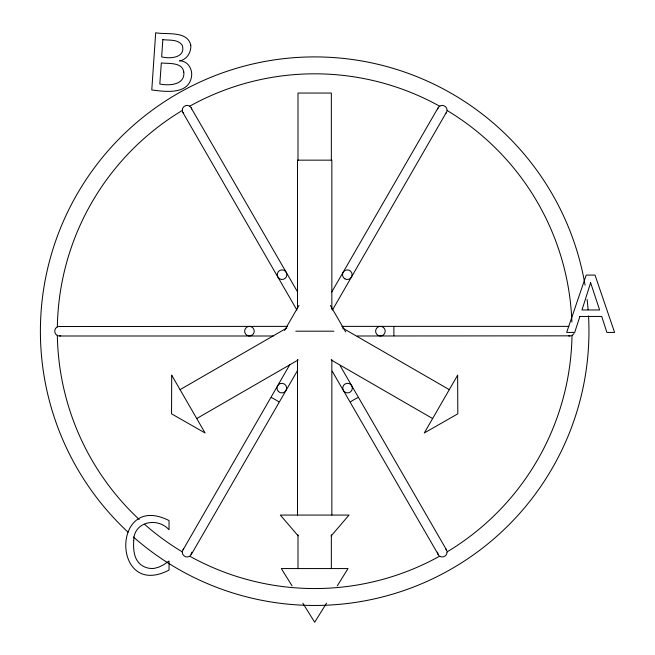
<?xml version="1.0" encoding="UTF-8"?>
<svg xmlns="http://www.w3.org/2000/svg" width="655" height="655" viewBox="0 0 655 655"><rect width="100%" height="100%" fill="white"/><g stroke="black" fill="none" stroke-linecap="round" stroke-linejoin="round"><path stroke-width="0.98" d="M182.27 110.187C182.164 106.634 186.462 104.145 189.492 106.02M191.899 552.181L190.482 555.587M447.078 552.181C447.185 555.735 442.886 558.224 439.865 556.349M393.876 335.835L393.876 326.534M182.434 550.937L289.788 364.671M437.622 108.943L438.866 106.781M332.404 310.102L446.915 111.432M284.54 330.456L298.975 305.443M331.741 291.999L438.105 107.78M191.252 554.588L297.607 370.37M326.509 603.198L314.678 622.25L302.847 603.198M337.268 585.881L348.026 568.565L281.331 568.565L292.089 585.881M445.67 113.585L446.44 112.595M182.917 549.774L183.678 548.775M574.034 333.591L572.265 335.352M331.193 535.88L349.025 515.067L280.332 515.067L298.164 535.88M57.083 327.017C53.947 328.704 53.947 333.665 57.083 335.352M357.908 397.724C358.522 396.955 349.713 402.039 350.687 401.892M180.051 389.659L286.882 327.983M196.729 418.537L298.254 359.914M439.865 106.02C442.886 104.145 447.185 106.634 447.078 110.187M189.492 556.349C186.462 558.224 182.164 555.735 182.27 552.181M58.246 326.534L287.553 326.37M58.246 335.835L60.735 335.835M357.147 335.999L571.111 335.835M341.795 326.37L568.859 326.37M295.749 331.184L333.927 331.184M59.49 335.999L273.233 335.999M568.614 335.835L569.866 335.999M59.49 326.37L60.735 326.534M278.662 401.892C279.644 402.039 270.826 396.955 271.448 397.724M342.475 327.983L449.297 389.659M331.094 359.914L432.627 418.537M190.482 106.781L297.607 291.999M182.434 111.432L183.678 113.585M445.67 548.775L446.915 550.937M332.257 371.254L438.866 555.587M330.374 305.443L345.652 331.897M340.076 365.555L446.44 549.774M182.917 112.595L296.952 310.102M438.105 554.588L437.458 552.181M191.252 107.78L191.735 108.943M331.848 309.488L331.848 160.156L297.501 160.156L297.501 308.464M331.848 359.603L331.848 515.067M331.348 160.541L331.348 93.051L298 93.051L298 160.541M331.348 534.816L331.348 568.565M298 534.816L298 568.565M297.501 359.603L297.501 515.067M572.011 335.229A257.366 257.366 0 0 1 446.849 552.018M439.841 556.062A257.366 257.366 0 0 1 189.508 556.062M182.508 552.018A257.366 257.366 0 0 1 144.542 524.295M139.253 519.505A257.366 257.366 0 0 1 57.345 335.229M57.345 327.14A257.366 257.366 0 0 1 182.508 110.351M189.508 106.306A257.366 257.366 0 0 1 439.841 106.306M446.849 110.351A257.366 257.366 0 0 1 571.88 322.063M588.526 315.882A274.273 274.273 0 0 1 133.391 537.002M128.069 532.196A274.273 274.273 0 0 1 184.26 89.899A274.273 274.273 0 0 1 585.071 285.187M587.109 299.482A274.273 274.273 0 0 1 588.108 309.733M171.716 375.217L171.544 413.821L205.064 432.971L171.716 375.217M183.801 72.025C185.267 85.035 168.875 85.969 159.812 84.004L161.326 62.929C168.556 63.895 182.246 61.881 183.801 72.025M190.785 45.211C191.407 52.228 186.806 59.842 179.486 60.858C187.698 60.661 192.717 69.037 191.538 76.578C188.534 95.122 165.093 91.659 151.78 89.964L155.685 32.75C166.501 34.92 187.412 30.359 190.785 45.211M133.718 540.465C133.186 548.988 133.735 559.337 141.153 564.954A18.307 18.307 0 0 0 154.572 568.311L159.059 567.033L163.881 564.602L169.039 561.016L169.039 570.079C111.604 600.013 111.113 491.094 169.039 520.569L169.039 529.748C157.568 516.91 133.808 521.437 133.718 540.465M162.833 39.627L161.662 56.87C169.891 59.073 185.987 57.861 182.303 45.391C178.176 38.989 169.326 40.528 162.833 39.627M590.63 282.731L581.992 309.962L599.62 309.962L590.63 282.731M579.88 316.455L574.689 332.429L566.665 332.429L586.217 275.084L595.01 275.084L614.595 332.429L606.915 332.429L601.732 316.455L579.88 316.455M457.632 375.217L424.293 432.971L457.812 413.821L457.632 375.217M247.025 335.352A4.814 4.814 0 0 0 254.238 331.184A4.814 4.814 0 0 0 247.025 327.017A4.814 4.814 0 0 0 247.025 335.352M378.009 335.352A4.814 4.814 0 0 0 385.222 331.184A4.814 4.814 0 0 0 378.009 327.017A4.814 4.814 0 0 0 378.009 335.352M279.644 278.85A4.814 4.814 0 0 0 286.865 274.682A4.814 4.814 0 0 0 279.644 270.515A4.814 4.814 0 0 0 279.644 278.85M345.136 392.279A4.814 4.814 0 0 0 352.357 388.112A4.814 4.814 0 0 0 345.136 383.945A4.814 4.814 0 0 0 345.136 392.279M344.89 278.85A4.814 4.814 0 0 0 352.112 274.682A4.814 4.814 0 0 0 344.89 270.515A4.814 4.814 0 0 0 344.89 278.85M278.408 391.518A4.814 4.814 0 0 0 286.456 389.357A4.814 4.814 0 0 0 280.561 383.462A4.814 4.814 0 0 0 278.408 391.518"/></g></svg>
